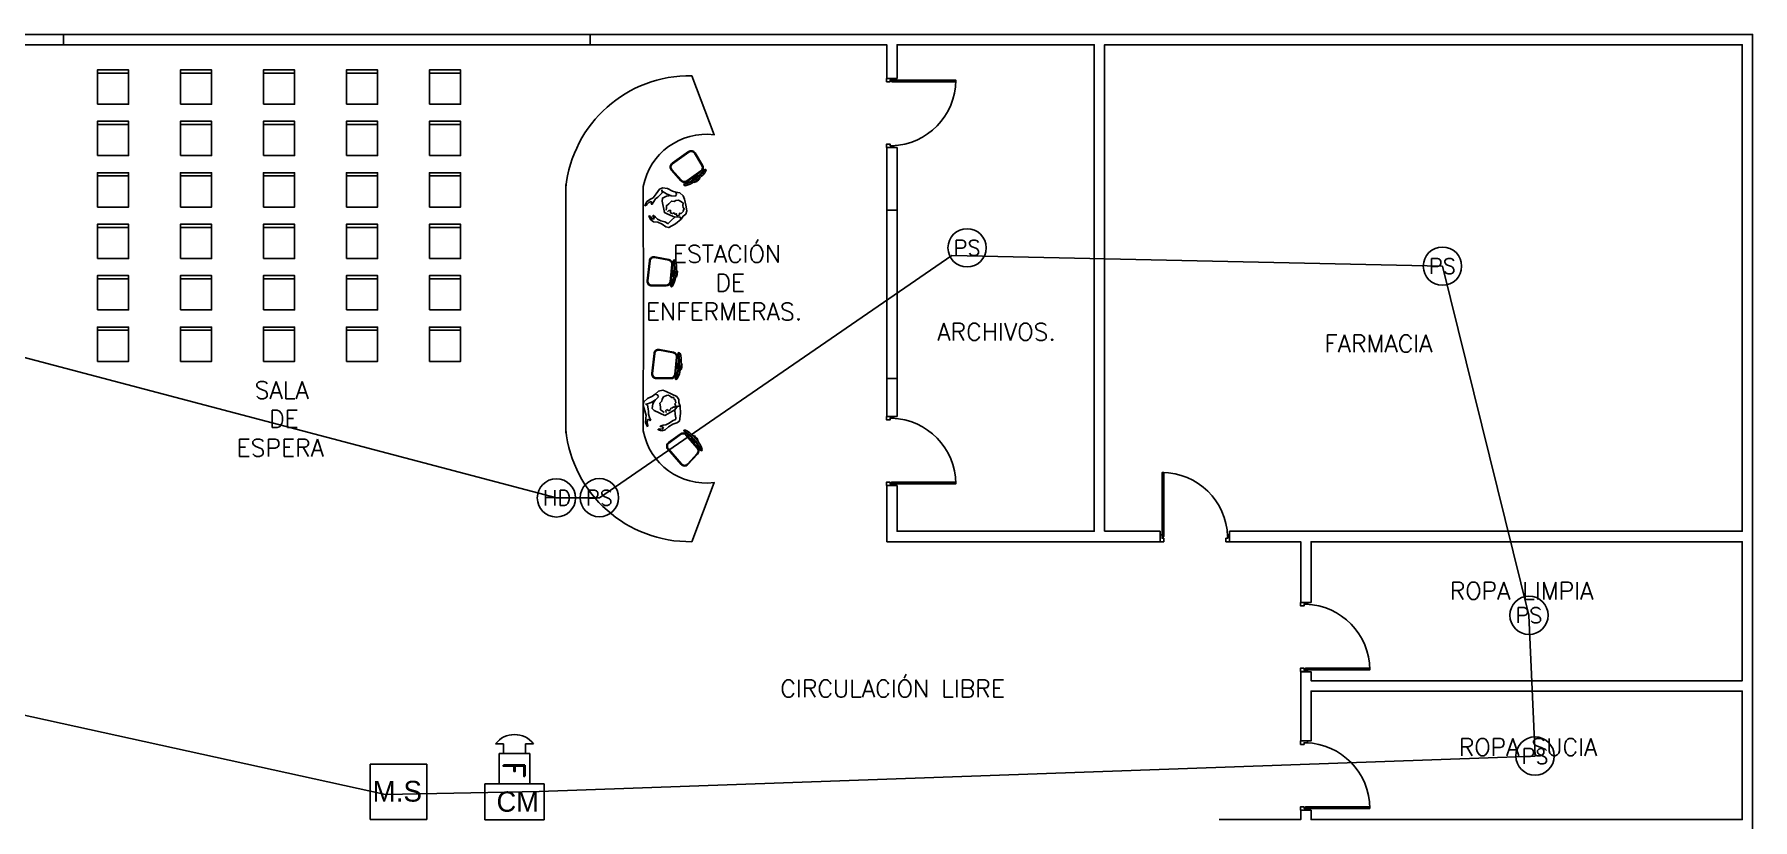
# Model space of a CAD drawing. Header units: metres. Extents: x -24 to 527, y -154 to 95.
# Drawn here: x 58.75 to 83.6, y -62.5 to -51.15 of the extents above; entities that cross this region are included whole.
import ezdxf
from ezdxf.enums import TextEntityAlignment as Align

# ---------------------------------------------------------------- set-up
doc = ezdxf.new("R2010")
doc.units = ezdxf.units.M
doc.header["$MEASUREMENT"] = 0
for name, color, linetype in [('AN-TEXTO', 3, 'Continuous'), ('AR-MOBILIRIO', 1, 'Continuous'), ('AR-MUROS', 6, 'Continuous'), ('AR-PUERTAS', 2, 'Continuous'), ('AR-VENTANAS', 2, 'Continuous'), ('MOBILIARIO', 42, 'Continuous')]:
    doc.layers.add(name, color=color, linetype=linetype)
doc.styles.add('ELEC', font='comic.ttf', dxfattribs={"height": 50})
doc.styles.add('REGULAR-2.5', font='romans.shx', dxfattribs={"height": 2.5})
doc.styles.add('ROMAND', font='romand', dxfattribs={"height": 0.5})
doc.styles.add('ROMANS', font='romans.shx', dxfattribs={"width": 0.75})

# ---------------------------------------------------------------- blocks, each defined once
blk = doc.blocks.new('AR-ESTACION DE ENFERMERAS')
at = {"layer": 'AR-MOBILIRIO'}
for p, q in [((-1.792, 3.363), (-1.792, 1.567)), ((-0.584, 2.259), (-0.616, 1.969)), ((-0.575, 2.257), (-0.606, 1.968)), ((-0.508, 2.307), (-0.304, 2.266)), ((-0.506, 2.317), (-0.302, 2.276)), ((-0.258, 2.205), (-0.286, 1.956)), ((-0.248, 2.203), (-0.276, 1.955)), ((-0.234, 2.041), (-0.266, 2.044)), ((-0.235, 2.036), (-0.266, 2.039)), ((-0.253, 2.118), (-0.262, 2.039)), ((-0.229, 2.075), (-0.262, 2.079)), ((-0.226, 2.115), (-0.258, 2.119)), ((-0.226, 2.11), (-0.258, 2.114)), ((-0.248, 2.118), (-0.257, 2.038)), ((-0.243, 2.117), (-0.252, 2.038)), ((-0.238, 2.117), (-0.247, 2.037)), ((-0.233, 2.116), (-0.242, 2.037)), ((-0.228, 2.116), (-0.237, 2.036)), ((-0.551, 1.905), (-0.343, 1.905)), ((-0.551, 1.895), (-0.343, 1.895)), ((-1.792, -0.23), (-1.792, 1.566)), ((-0.517, 0.919), (-0.549, 0.63)), ((-0.507, 0.918), (-0.539, 0.629)), ((-0.44, 0.968), (-0.236, 0.927)), ((-0.438, 0.977), (-0.235, 0.937)), ((-0.191, 0.865), (-0.218, 0.616)), ((-0.181, 0.864), (-0.208, 0.615)), ((-0.185, 0.779), (-0.194, 0.7)), ((-0.158, 0.771), (-0.191, 0.775)), ((-0.158, 0.776), (-0.19, 0.78)), ((-0.18, 0.779), (-0.189, 0.699)), ((-0.175, 0.778), (-0.184, 0.698)), ((-0.17, 0.777), (-0.179, 0.698)), ((-0.165, 0.777), (-0.174, 0.697)), ((-0.16, 0.776), (-0.169, 0.697)), ((-0.483, 0.566), (-0.275, 0.566)), ((-0.483, 0.556), (-0.275, 0.556)), ((-0.167, 0.697), (-0.199, 0.7)), ((-0.166, 0.702), (-0.198, 0.705)), ((-0.161, 0.736), (-0.194, 0.74)), ((-0.307, -0.367), (-0.138, -0.245)), ((-0.317, -0.464), (-0.126, -0.684)), ((-0.31, -0.458), (-0.119, -0.678)), ((-0.301, -0.375), (-0.132, -0.254)), ((-0.056, -0.262), (0.108, -0.451)), ((-0.048, -0.255), (0.115, -0.445)), ((0.032, -0.299), (0.007, -0.32)), ((0.035, -0.302), (0.011, -0.323)), ((0.011, -0.316), (0.063, -0.377)), ((0.015, -0.313), (0.067, -0.374)), ((0.019, -0.31), (0.071, -0.37)), ((0.022, -0.307), (0.075, -0.367)), ((0.026, -0.303), (0.078, -0.364)), ((0.03, -0.3), (0.082, -0.361)), ((0.059, -0.328), (0.034, -0.35)), ((0.081, -0.355), (0.056, -0.376)), ((0.084, -0.359), (0.06, -0.38)), ((-0.035, -0.68), (0.106, -0.527)), ((-0.028, -0.687), (0.113, -0.534))]:
    blk.add_line(p, q, dxfattribs=at)
at = {"layer": 'AR-MOBILIRIO', "linetype": 'ByBlock'}
for p, q in [((-0.662, 0.218), (-0.609, 0.269)), ((-0.609, 0.269), (-0.539, 0.304)), ((-0.539, 0.304), (-0.499, 0.332)), ((-0.532, 0.191), (-0.499, 0.25)), ((-0.453, 0.374), (-0.499, 0.332)), ((-0.499, 0.332), (-0.467, 0.322)), ((-0.454, 0.293), (-0.494, 0.247)), ((-0.467, 0.322), (-0.454, 0.293)), ((-0.39, 0.387), (-0.453, 0.374)), ((-0.399, 0.259), (-0.405, 0.23)), ((-0.378, 0.293), (-0.399, 0.259)), ((-0.34, 0.369), (-0.39, 0.387)), ((-0.336, 0.314), (-0.378, 0.293)), ((-0.261, 0.333), (-0.34, 0.369)), ((-0.308, 0.319), (-0.336, 0.314)), ((-0.279, 0.296), (-0.308, 0.319)), ((-0.259, 0.282), (-0.279, 0.296)), ((-0.186, 0.298), (-0.261, 0.333)), ((-0.232, 0.285), (-0.259, 0.282)), ((-0.224, 0.256), (-0.232, 0.285)), ((-0.21, 0.253), (-0.224, 0.256)), ((-0.204, 0.206), (-0.21, 0.253)), ((-0.159, 0.255), (-0.186, 0.298)), ((-0.156, 0.209), (-0.159, 0.255)), ((-0.672, 0.172), (-0.662, 0.218)), ((-0.652, 0.09), (-0.672, 0.172)), ((-0.632, 0.021), (-0.652, 0.09)), ((-0.642, 0.191), (-0.61, 0.17)), ((-0.637, -0.018), (-0.632, 0.021)), ((-0.612, 0.191), (-0.63, 0.185)), ((-0.559, 0.213), (-0.612, 0.191)), ((-0.61, 0.17), (-0.602, 0.118)), ((-0.602, 0.118), (-0.598, 0.08)), ((-0.598, 0.08), (-0.597, 0.04)), ((-0.597, 0.04), (-0.581, -0.004)), ((-0.494, 0.247), (-0.559, 0.213)), ((-0.546, 0.126), (-0.532, 0.191)), ((-0.515, 0.095), (-0.546, 0.126)), ((-0.361, 0.023), (-0.515, 0.095)), ((-0.405, 0.23), (-0.431, 0.203)), ((-0.431, 0.203), (-0.422, 0.15)), ((-0.422, 0.15), (-0.424, 0.105)), ((-0.424, 0.105), (-0.393, 0.085)), ((-0.393, 0.085), (-0.372, 0.064)), ((-0.315, 0.048), (-0.361, 0.023)), ((-0.345, 0.093), (-0.332, 0.111)), ((-0.342, 0.066), (-0.345, 0.093)), ((-0.332, 0.111), (-0.305, 0.09)), ((-0.218, 0.103), (-0.315, 0.048)), ((-0.305, 0.09), (-0.279, 0.108)), ((-0.279, 0.108), (-0.274, 0.131)), ((-0.274, 0.131), (-0.246, 0.132)), ((-0.246, 0.132), (-0.245, 0.15)), ((-0.245, 0.15), (-0.215, 0.138)), ((-0.221, 0.189), (-0.204, 0.206)), ((-0.202, 0.173), (-0.221, 0.189)), ((-0.215, 0.138), (-0.202, 0.173)), ((-0.177, 0.16), (-0.215, 0.104)), ((-0.215, 0.104), (-0.212, 0.039)), ((-0.212, 0.039), (-0.204, -0.009)), ((-0.14, 0.157), (-0.177, 0.16)), ((-0.138, 0.158), (-0.156, 0.209)), ((-0.151, -0.059), (-0.134, 0.052)), ((-0.134, 0.052), (-0.14, 0.157)), ((-0.641, -0.082), (-0.637, -0.018)), ((-0.61, -0.141), (-0.641, -0.082)), ((-0.605, -0.034), (-0.614, -0.07)), ((-0.614, -0.07), (-0.609, -0.106)), ((-0.605, -0.119), (-0.61, -0.141)), ((-0.609, -0.106), (-0.605, -0.119)), ((-0.591, -0.033), (-0.605, -0.034)), ((-0.571, -0.055), (-0.591, -0.033)), ((-0.581, -0.004), (-0.565, -0.044)), ((-0.565, -0.044), (-0.571, -0.055)), ((-0.44, -0.172), (-0.457, -0.176)), ((-0.457, -0.176), (-0.457, -0.186)), ((-0.457, -0.186), (-0.403, -0.199)), ((-0.397, -0.174), (-0.44, -0.172)), ((-0.386, -0.119), (-0.427, -0.13)), ((-0.427, -0.13), (-0.426, -0.136)), ((-0.426, -0.136), (-0.387, -0.146)), ((-0.403, -0.199), (-0.354, -0.185)), ((-0.38, -0.153), (-0.397, -0.174)), ((-0.387, -0.146), (-0.38, -0.153)), ((-0.347, -0.113), (-0.386, -0.119)), ((-0.354, -0.185), (-0.308, -0.141)), ((-0.297, -0.089), (-0.347, -0.113)), ((-0.308, -0.141), (-0.247, -0.104)), ((-0.252, -0.053), (-0.297, -0.089)), ((-0.208, -0.033), (-0.252, -0.053)), ((-0.247, -0.104), (-0.185, -0.084)), ((-0.2, -0.03), (-0.208, -0.033)), ((-0.204, -0.009), (-0.2, -0.03)), ((-0.185, -0.084), (-0.151, -0.059))]:
    blk.add_line(p, q, dxfattribs=at)
at = {"layer": 'AR-MOBILIRIO'}
for points in [[(-1.792, 3.317, -0.388962), (0.028, 4.934), (0.354, 4.08, 0.39649), (-0.672, 3.332), (-0.671, 1.567)], [(-1.792, -0.184, 0.388962), (0.028, -1.801), (0.354, -0.947, -0.39649), (-0.672, -0.199), (-0.671, 1.566)]]:
    blk.add_lwpolyline(points, format="xyb", dxfattribs=at)
at = {"layer": 'AR-MOBILIRIO', "linetype": 'ByBlock'}
for points in [[(-0.626, 3.064), (-0.648, 3.054), (-0.619, 3.115), (-0.566, 3.15), (-0.531, 3.17), (-0.488, 3.228), (-0.436, 3.294), (-0.393, 3.313), (-0.32, 3.302), (-0.25, 3.267), (-0.204, 3.253), (-0.142, 3.242)], [(-0.204, 3.253), (-0.192, 3.221), (-0.208, 3.193), (-0.268, 3.197), (-0.335, 3.228), (-0.385, 3.257), (-0.4, 3.268), (-0.402, 3.281), (-0.399, 3.243), (-0.436, 3.205), (-0.464, 3.179), (-0.496, 3.154), (-0.521, 3.115), (-0.543, 3.078), (-0.556, 3.076), (-0.55, 3.105), (-0.559, 3.115), (-0.593, 3.101), (-0.619, 3.075), (-0.626, 3.064)], [(-0.124, 2.86), (-0.094, 2.906), (-0.059, 2.935), (-0.041, 2.983), (-0.058, 3.064), (-0.078, 3.148), (-0.094, 3.199), (-0.142, 3.242)], [(-0.216, 2.89), (-0.318, 2.934), (-0.366, 2.956), (-0.401, 3.122), (-0.396, 3.165), (-0.336, 3.194), (-0.269, 3.202)], [(-0.32, 2.966), (-0.301, 2.985), (-0.278, 2.986), (-0.279, 2.951), (-0.248, 2.942), (-0.227, 2.951), (-0.21, 2.93), (-0.194, 2.94), (-0.187, 2.909), (-0.15, 2.92), (-0.149, 2.945), (-0.126, 2.942), (-0.092, 2.975), (-0.098, 2.987), (-0.079, 3.012), (-0.098, 3.031), (-0.099, 3.056), (-0.098, 3.093), (-0.119, 3.112), (-0.162, 3.133), (-0.201, 3.129), (-0.228, 3.116), (-0.265, 3.121), (-0.302, 3.081), (-0.339, 3.055), (-0.336, 3.019), (-0.34, 2.99)], [(-0.582, 2.911), (-0.591, 2.906), (-0.568, 2.855), (-0.527, 2.824), (-0.464, 2.815), (-0.398, 2.789), (-0.345, 2.751), (-0.304, 2.739), (-0.205, 2.793), (-0.126, 2.861), (-0.145, 2.892), (-0.214, 2.889)], [(-0.214, 2.889), (-0.263, 2.847), (-0.297, 2.812), (-0.311, 2.796), (-0.318, 2.8), (-0.36, 2.823), (-0.417, 2.837), (-0.466, 2.862), (-0.494, 2.89), (-0.527, 2.916), (-0.532, 2.911), (-0.516, 2.874), (-0.518, 2.864), (-0.545, 2.865), (-0.569, 2.9), (-0.582, 2.911)]]:
    blk.add_lwpolyline(points, dxfattribs=at)
at = {"layer": 'AR-MOBILIRIO'}
for centre, radius, start, end in [((-0.871, 2.148), 0.646, 336.7176, 10.5405), ((-0.206, 2.055), 0.0305, 272.5051, 304.8395), ((-0.202, 2.089), 0.0305, 42.2784, 74.6625), ((-0.804, 0.809), 0.646, 336.7176, 10.5405), ((-0.134, 0.75), 0.0305, 42.2784, 74.6625), ((-0.138, 0.716), 0.0305, 272.5051, 304.8395), ((-0.431, -0.75), 0.646, 23.8876, 57.7104), ((0.067, -0.299), 0.0305, 89.4483, 121.8325), ((0.089, -0.325), 0.0305, 319.675, 352.0095)]:
    blk.add_arc(centre, radius, start, end, dxfattribs=at)
at = {"layer": 'AR-MOBILIRIO', "extrusion": (0, 0, -1)}
for centre, major_axis, start_param, end_param in [((-0.518, 2.251), (0.0369, 0.0554), 4.232936, 5.879449), ((-0.518, 2.251), (0.0313, 0.0471), 4.232936, 5.879449), ((-0.314, 2.211), (0.0313, 0.0471), 5.879449, 7.375986), ((-0.314, 2.211), (0.0369, 0.0554), 5.879449, 7.375986), ((-0.55, 1.962), (0.0369, 0.0554), 2.568445, 4.232936), ((-0.55, 1.962), (0.0313, 0.0471), 2.568445, 4.232936), ((-0.342, 1.962), (0.0313, 0.0471), 1.092801, 2.568445), ((-0.342, 1.962), (0.0369, 0.0554), 1.092801, 2.568445), ((-0.451, 0.912), (0.0369, 0.0554), 4.232936, 5.879449), ((-0.451, 0.912), (0.0313, 0.0471), 4.232936, 5.879449), ((-0.247, 0.871), (0.0313, 0.0471), 5.879449, 7.375986), ((-0.247, 0.871), (0.0369, 0.0554), 5.879449, 7.375986), ((-0.482, 0.623), (0.0369, 0.0554), 2.568445, 4.232936), ((-0.482, 0.623), (0.0313, 0.0471), 2.568445, 4.232936), ((-0.274, 0.622), (0.0313, 0.0471), 1.092801, 2.568445), ((-0.274, 0.622), (0.0369, 0.0554), 1.092801, 2.568445), ((-0.099, -0.299), (-0.0156, 0.0647), 5.879449, 7.375986), ((-0.099, -0.299), (-0.0132, 0.055), 5.879449, 7.375986), ((-0.267, -0.421), (-0.0156, 0.0647), 4.232936, 5.879449), ((-0.267, -0.421), (-0.0132, 0.055), 4.232936, 5.879449), ((0.065, -0.488), (-0.0132, 0.055), 1.092801, 2.568445), ((0.065, -0.488), (-0.0156, 0.0647), 1.092801, 2.568445), ((-0.076, -0.641), (-0.0156, 0.0647), 2.568445, 4.232936), ((-0.076, -0.641), (-0.0132, 0.055), 2.568445, 4.232936)]:
    blk.add_ellipse(centre, major_axis=major_axis, ratio=1, start_param=start_param, end_param=end_param, dxfattribs=at)
at = {"layer": 'AR-MOBILIRIO'}
for centre, major_axis, start_param, end_param in [((-0.244, 2.078), (0.022, 0.194), 2.867658, 6.556557), ((-0.269, 2.081), (0.022, 0.194), 3.414965, 6.009251), ((-0.176, 0.739), (0.022, 0.194), 2.867658, 6.556557), ((-0.202, 0.741), (0.022, 0.194), 3.414965, 6.009251), ((0.047, -0.338), (-0.128, 0.148), 2.867658, 6.556557), ((0.027, -0.354), (-0.128, 0.148), 3.414965, 6.009251)]:
    blk.add_ellipse(centre, major_axis=major_axis, ratio=0.239226, start_param=start_param, end_param=end_param, dxfattribs=at)
for points in [[(-0.188, 2.03), (-0.185, 2.049), (-0.183, 2.068), (-0.18, 2.095), (-0.18, 2.102), (-0.179, 2.11)], [(-0.121, 0.691), (-0.118, 0.71), (-0.115, 0.729), (-0.113, 0.755), (-0.112, 0.763), (-0.112, 0.771)], [(0.119, -0.329), (0.108, -0.314), (0.095, -0.299), (0.078, -0.28), (0.072, -0.274), (0.067, -0.268)]]:
    blk.add_open_spline(points, degree=3, knots=[4.503628, 4.503628, 4.503628, 4.503628, 4.7924379, 4.7924379, 4.9095358, 4.9095358, 4.9095358, 4.9095358], dxfattribs=at)
at = {"layer": 'MOBILIARIO', "linetype": 'ByBlock'}
blk.add_line((-0.63, 0.185), (-0.642, 0.191), dxfattribs=at)
blk = doc.blocks.new('AR-ESTACION DE ENFERMERAS 1')
at = {"layer": 'AR-MOBILIRIO'}
for p, q in [((0.413, 4.588), (0.176, 4.418)), ((0.419, 4.58), (0.182, 4.41)), ((0.5, 4.563), (0.606, 4.384)), ((0.508, 4.568), (0.614, 4.389)), ((0.165, 4.32), (0.304, 4.165)), ((0.172, 4.327), (0.311, 4.172)), ((0.59, 4.309), (0.387, 4.163)), ((0.596, 4.301), (0.393, 4.155)), ((0.53, 4.247), (0.465, 4.201)), ((0.533, 4.243), (0.468, 4.197)), ((0.536, 4.239), (0.471, 4.193)), ((0.539, 4.235), (0.474, 4.189)), ((0.542, 4.231), (0.477, 4.185)), ((0.545, 4.227), (0.479, 4.18)), ((0.514, 4.201), (0.494, 4.228)), ((0.542, 4.222), (0.523, 4.248)), ((0.546, 4.225), (0.527, 4.251)), ((0.481, 4.179), (0.462, 4.205)), ((0.485, 4.181), (0.466, 4.208))]:
    blk.add_line(p, q, dxfattribs=at)
for centre, radius, start, end in [((0.139, 4.727), 0.646, 288.6156, 322.4385), ((0.514, 4.17), 0.0305, 224.4031, 256.7375), ((0.542, 4.19), 0.0305, 354.1764, 26.5605)]:
    blk.add_arc(centre, radius, start, end, dxfattribs=at)
at = {"layer": 'AR-MOBILIRIO', "extrusion": (0, 0, -1)}
for centre, major_axis, start_param, end_param in [((0.452, 4.534), (0.0659, 0.0096), 4.232936, 5.879449), ((0.452, 4.534), (0.056, 0.0081), 4.232936, 5.879449), ((0.215, 4.364), (0.0659, 0.0096), 2.568445, 4.232936), ((0.215, 4.364), (0.056, 0.0081), 2.568445, 4.232936), ((0.557, 4.355), (0.056, 0.0081), 5.879449, 7.375986), ((0.557, 4.355), (0.0659, 0.0096), 5.879449, 7.375986), ((0.354, 4.209), (0.0659, 0.0096), 1.092801, 2.568445), ((0.354, 4.209), (0.056, 0.0081), 1.092801, 2.568445)]:
    blk.add_ellipse(centre, major_axis=major_axis, ratio=1, start_param=start_param, end_param=end_param, dxfattribs=at)
at = {"layer": 'AR-MOBILIRIO'}
for centre, start_param, end_param in [((0.506, 4.214), 2.867658, 6.556557), ((0.491, 4.234), 3.414965, 6.009251)]:
    blk.add_ellipse(centre, major_axis=(0.159, 0.113), ratio=0.239226, start_param=start_param, end_param=end_param, dxfattribs=at)
blk.add_open_spline([(0.507, 4.141), (0.523, 4.151), (0.539, 4.162), (0.561, 4.178), (0.567, 4.182), (0.573, 4.187)], degree=3, knots=[4.503628, 4.503628, 4.503628, 4.503628, 4.7924379, 4.7924379, 4.9095358, 4.9095358, 4.9095358, 4.9095358], dxfattribs=at)
at = {"layer": 'AR-MOBILIRIO', "color": 1}
blk.add_blockref('AR-ESTACION DE ENFERMERAS', (0.431, 0.75), dxfattribs=at)
blk = doc.blocks.new('silla')
for points in [[(-0.225, -0.023), (0.225, -0.023), (0.225, 0.023), (-0.225, 0.023)], [(-0.225, -0.473), (0.225, -0.473), (0.225, -0.023), (-0.225, -0.023)]]:
    blk.add_lwpolyline(points, close=True)
blk = doc.blocks.new('*U122')
at = {"layer": 'AR-MOBILIRIO'}
blk.add_blockref('silla', (0, 0.225), dxfattribs=at)
blk = doc.blocks.new('*U123')
at = {"layer": 'AR-MUROS', "color": 0, "linetype": 'ByBlock', "lineweight": -2}
for p in [(0, 3.717), (1.2, 3.717), (2.4, 3.717), (3.6, 3.717), (4.8, 3.717), (0, 2.974), (1.2, 2.974), (2.4, 2.974), (3.6, 2.974), (4.8, 2.974), (0, 2.23), (1.2, 2.23), (2.4, 2.23), (3.6, 2.23), (4.8, 2.23), (0, 1.487), (1.2, 1.487), (2.4, 1.487), (3.6, 1.487), (4.8, 1.487), (0, 0.743), (1.2, 0.743), (2.4, 0.743), (3.6, 0.743), (4.8, 0.743), (0, 0), (1.2, 0), (2.4, 0), (3.6, 0), (4.8, 0)]:
    blk.add_blockref('*U122', p, dxfattribs=at)
blk = doc.blocks.new('AR-PUERTA 1')
at = {"layer": 'AR-PUERTAS', "linetype": 'Continuous'}
for points in [[(0.954, 0.033), (0.954, 0.958), (0.929, 0.958), (0.929, 0.033)], [(0.004, 0.058), (0.004, 0.008), (0.029, 0.008), (0.029, -0.042), (-0.021, -0.042), (-0.021, 0.058)], [(0.929, 0.008), (0.929, -0.042), (0.979, -0.042), (0.979, 0.058), (0.954, 0.058), (0.954, 0.008)]]:
    blk.add_lwpolyline(points, close=True, dxfattribs=at)
blk.add_arc((0.954, 0.008), 0.949, 89.9989, 178.4932, dxfattribs=at)
blk = doc.blocks.new('PS SENSOR')
at = {"ltscale": 8}
blk.add_circle((0, 0), 20.4, dxfattribs=at)
at = {"ltscale": 8, "style": 'ROMANS'}
blk.add_text('PS', height=16.34, dxfattribs=at).set_placement((0, 0), align=Align.MIDDLE)
blk = doc.blocks.new('HD SENSOR')
at = {"ltscale": 8}
blk.add_circle((-0.7, 0), 20.7, dxfattribs=at)
at = {"ltscale": 8, "style": 'ROMANS'}
blk.add_text('HD', height=16.59, dxfattribs=at).set_placement((0, 0), align=Align.MIDDLE)
blk = doc.blocks.new('INT SIREN')
at = {"ltscale": 8}
for p, q in [((-24.7, 16.1), (-24.7, 21.1)), ((-24.7, 16.1), (-18.7, 16.1)), ((-18.7, 0), (-18.7, 18.7)), ((-18.7, 18.7), (0, 18.7)), ((0, 18.7), (0, 0)), ((-24.7, 2.7), (-24.7, -2.3)), ((-24.7, 2.7), (-18.7, 2.7)), ((0, 0), (-18.7, 0))]:
    blk.add_line(p, q, dxfattribs=at)
blk.add_ellipse((-15.4, 9.4), major_axis=(0, 14.9), ratio=1, start_param=0.671127, end_param=2.470465, dxfattribs=at)
at = {"ltscale": 8, "style": 'ROMAND', "text_generation_flag": 6}
blk.add_text('F', height=13.2, rotation=180, dxfattribs=at).set_placement((-13.8, 2.6))
blk = doc.blocks.new('CONTOL MODULE')
at = {"ltscale": 8}
blk.add_lwpolyline([(52.3, 31.7), (0, 31.7), (0, 0), (52.3, 0)], close=True, dxfattribs=at)
at = {"ltscale": 8, "insert": (10.3, 25.1), "char_height": 18, "width": 37.8, "attachment_point": 1}
blk.add_mtext('CM', dxfattribs=at)
blk = doc.blocks.new('MANUAL CALL POINT')
at = {"ltscale": 8}
for p, q in [((0, 18.71), (19.12, 18.71)), ((0, 0), (0, 18.71)), ((19.12, 18.71), (19.12, 0)), ((19.12, 0), (0, 0))]:
    blk.add_line(p, q, dxfattribs=at)
at = {"ltscale": 8, "style": 'ELEC'}
blk.add_text('M.S', height=7, dxfattribs=at).set_placement((0.8, 6.05))

msp = doc.modelspace()

# ---------------------------------------------------------------- linework, layer by layer
at = {"layer": 'AR-MUROS'}
msp.add_line((58.306, -51.295), (66.427, -51.295), dxfattribs=at)
for points in [[(83.598, -90.776), (83.598, -51.145), (-10.342, -51.145), (-10.342, -55.456)], [(71.077, -51.295), (51.408, -51.295), (68.577, -51.295), (70.277, -51.295), (71.077, -51.295), (71.077, -51.781)], [(71.227, -51.295), (74.077, -51.295)], [(71.227, -57.667), (71.227, -58.328), (74.077, -58.328), (74.077, -51.295), (71.227, -51.295), (71.227, -51.781)], [(74.227, -51.295), (83.448, -51.295), (83.448, -58.328)], [(76.033, -58.328), (83.448, -58.328), (83.448, -55.945), (83.448, -51.295), (74.227, -51.295), (74.227, -58.328)], [(71.077, -51.781), (71.227, -51.781)], [(71.077, -52.781), (71.077, -56.667)], [(71.077, -52.781), (71.227, -52.781)], [(71.227, -52.781), (71.227, -56.667)], [(71.077, -56.667), (71.227, -56.667)], [(71.077, -57.667), (71.077, -58.481)], [(71.077, -57.667), (71.227, -57.667)], [(74.227, -58.328), (75.033, -58.328)], [(75.033, -58.478), (75.033, -58.328)], [(76.033, -58.478), (76.033, -58.328)], [(71.077, -58.481), (74.227, -58.478)], [(74.227, -58.478), (75.033, -58.478)], [(75.886, -62.495), (77.063, -62.495), (77.063, -62.359), (77.213, -62.359), (77.213, -62.495), (79.132, -62.495), (83.448, -62.495), (83.448, -60.637), (77.213, -60.637), (77.213, -61.359), (77.063, -61.359), (77.063, -60.357), (77.213, -60.357), (77.213, -60.487), (83.448, -60.487), (83.448, -58.478), (77.213, -58.478), (77.213, -59.357), (77.063, -59.357), (77.063, -58.478), (76.033, -58.478)], [(83.448, -58.478), (83.448, -60.487)], [(83.448, -60.637), (83.448, -62.495)]]:
    msp.add_lwpolyline(points, dxfattribs=at)
at = {"layer": 'AR-PUERTAS'}
msp.add_lwpolyline([(34.399, -53.303), (40.472, -53.471), (49.579, -53.438), (66.302, -57.845), (66.923, -57.842), (72.019, -54.342), (79.113, -54.496), (80.364, -59.542), (80.452, -61.577), (66.054, -62.088), (63.829, -62.132), (49.957, -59.085), (49.185, -59.085), (32.078, -59.563)], dxfattribs=at)
at = {"layer": 'AR-VENTANAS'}
for points in [[(59.173, -51.145), (66.792, -51.145), (66.792, -51.295), (59.173, -51.295)], [(71.077, -53.687), (71.227, -53.687), (71.227, -56.118), (71.077, -56.118)]]:
    msp.add_lwpolyline(points, close=True, dxfattribs=at)

# ---------------------------------------------------------------- block references
at = {"layer": 'AR-MOBILIRIO'}
msp.add_blockref('AR-ESTACION DE ENFERMERAS 1', (67.799, -57.427), dxfattribs=at)
at = {"layer": 'AR-MUROS'}
msp.add_blockref('*U123', (59.891, -55.624), dxfattribs=at)
at = {"layer": 'AR-MUROS', "xscale": -1, "rotation": 270}
msp.add_blockref('AR-PUERTA 1', (71.118, -52.76), dxfattribs=at)
at = {"layer": 'AR-MUROS', "rotation": 270}
for p in [(71.118, -56.688), (77.104, -59.377), (77.104, -61.38)]:
    msp.add_blockref('AR-PUERTA 1', p, dxfattribs=at)
at = {"layer": 'AR-MUROS', "xscale": -1}
msp.add_blockref('AR-PUERTA 1', (76.012, -58.437), dxfattribs=at)
at = {"layer": 'AR-VENTANAS'}
for name, p, xscale, yscale, zscale in [('PS SENSOR', (72.24, -54.231), 0.01356668989315578, 0.01356668989315578, 0.01356668989315578), ('PS SENSOR', (79.113, -54.496), 0.01356668989315578, 0.01356668989315578, 0.01356668989315578), ('HD SENSOR', (66.311, -57.845), 0.01336319243885987, 0.01336319243885987, 0.01336319243885987), ('PS SENSOR', (66.923, -57.842), 0.01356668989315578, 0.01356668989315578, 0.01356668989315578), ('PS SENSOR', (80.364, -59.542), 0.01356668989315578, 0.01356668989315578, 0.01356668989315578), ('PS SENSOR', (80.452, -61.577), 0.01356668989315578, 0.01356668989315578, 0.01356668989315578), ('MANUAL CALL POINT', (63.609, -62.495), 0.04291840012019615, 0.04291840012019615, 0.04291840012019615), ('CONTOL MODULE', (65.268, -62.498), 0.01633993801597519, 0.01633993801597519, 0.01633993801597519)]:
    msp.add_blockref(name, p, dxfattribs=dict(at, xscale=xscale, yscale=yscale, zscale=zscale))
at = {"layer": 'AR-VENTANAS', "xscale": 0.02352951074299773, "yscale": 0.02352951074299773, "zscale": 0.02352951074299773, "rotation": 270}
msp.add_blockref('INT SIREN', (65.475, -61.979), dxfattribs=at)

# ---------------------------------------------------------------- texts
at = {"layer": 'AN-TEXTO', "char_height": 0.25, "attachment_point": 1, "style": 'REGULAR-2.5'}
for s, width, heights, insert in [('\\pi-0.15357;ESTACIÓN\\P\\pi0.45953;DE\\P\\pi-0.54643;ENFERMERAS.', 1.32382, [1.175], (68.141, -54.193)), ('\\pi-0.26071;ARCHIVOS.', 1.32382, [1.175], (72.069, -55.32)), ('\\pi-0.17738;FARMACIA', 1.32382, [1.175], (77.583, -55.489)), ('\\pi0.25119;SALA\\P\\pi0.45953;DE\\P\\pi-0.01071;ESPERA', 1.32382, [1.175], (61.688, -56.161)), ('\\pi0.06514;ROPA LIMPIA', 2.4398, [0.294], (79.153, -59.063)), ('\\pi1.09558;CIRCULACIÓN LIBRE ', 5.7864, [0.31], (68.444, -60.477)), ('\\pi0.10681;ROPA SUCIA', 2.4398, [0.294], (79.242, -61.322))]:
    msp.add_mtext_dynamic_manual_height_columns(s, width=width, gutter_width=1.25, heights=heights, dxfattribs=dict(at, insert=insert))

doc.saveas('drawing.dxf')
